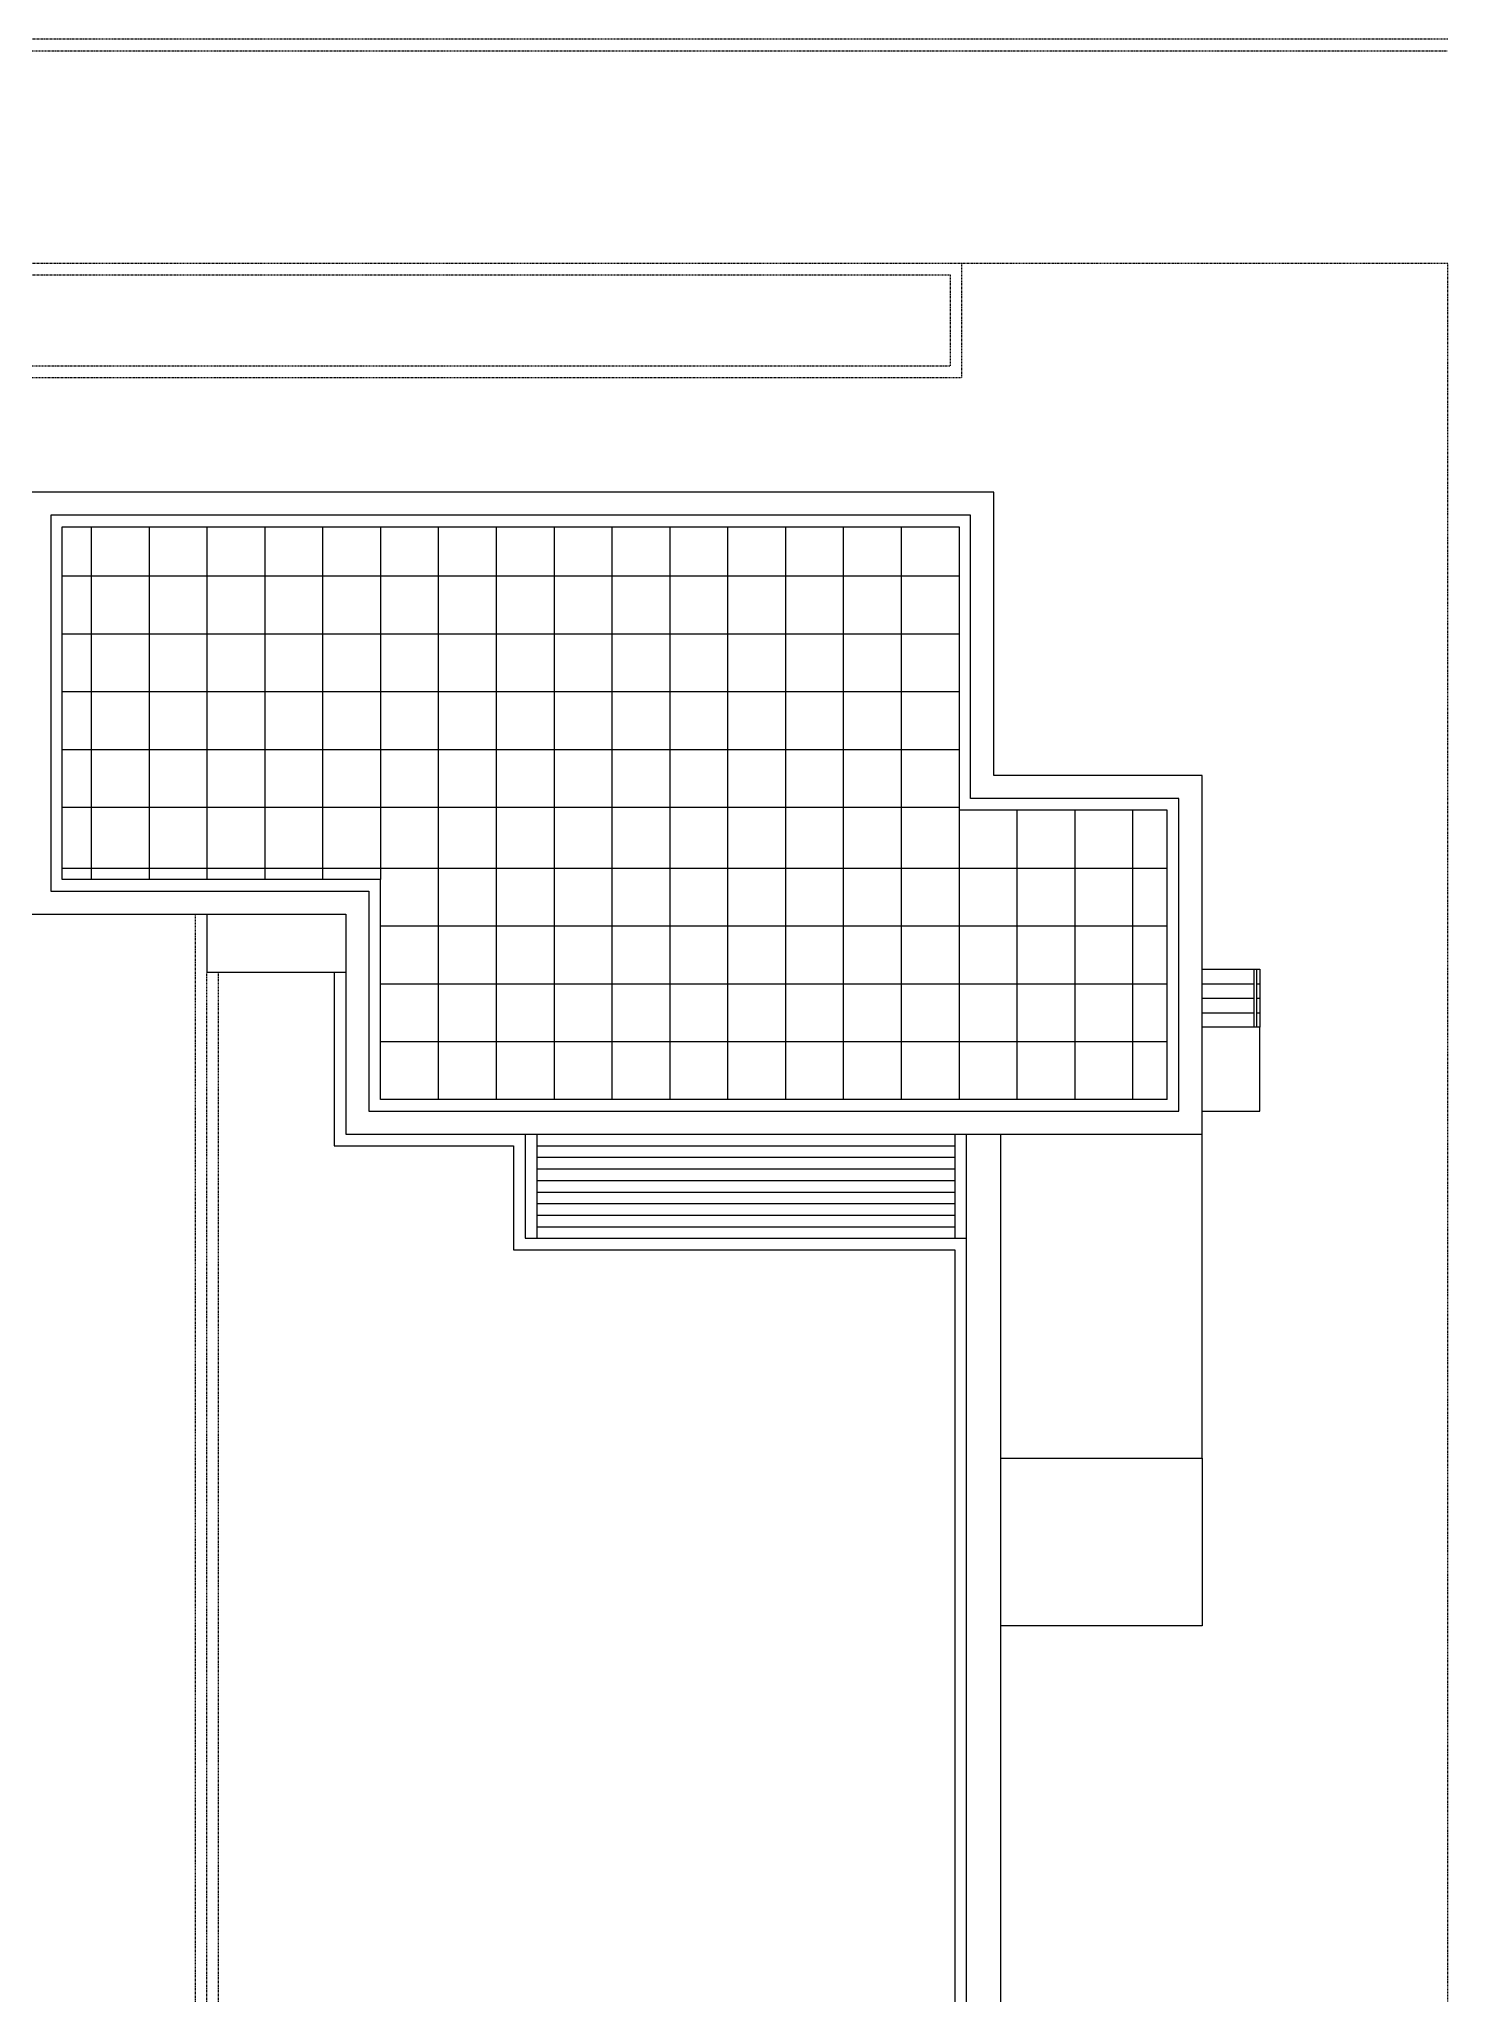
# Model space of a CAD drawing. Header units: millimetres. Extents: x 367092 to 767578, y 396038 to 811791.
# Drawn here: x 560485 to 561940, y 596529 to 598548 of the extents above; entities that cross this region are included whole.
import ezdxf
from ezdxf.enums import TextEntityAlignment as Align

# ---------------------------------------------------------------- set-up
doc = ezdxf.new("R2010")
doc.units = ezdxf.units.MM
doc.header["$LTSCALE"] = 100
doc.header["$MEASUREMENT"] = 0
for name, pattern in [('-HID', [2.5, 1.5, -1]), ('HIDDEN', [9.525, 6.35, -3.175]), ('HIDDEN2', [0.1875, 0.125, -0.0625])]:
    doc.linetypes.add(name, pattern=pattern)
doc.layers.get('0').update_dxf_attribs({"linetype": 'CONTINUOUS'})
for name, color, linetype in [('ELE2', 3, 'CONTINUOUS'), ('ELE3', 6, 'CONTINUOUS'), ('ELE6', 8, 'CONTINUOUS'), ('HAT-252', 252, 'CONTINUOUS'), ('IHC', 3, 'CONTINUOUS'), ('LAND-2', 4, 'CONTINUOUS'), ('LAND-3', 9, 'CONTINUOUS'), ('polesign', 7, 'HIDDEN2'), ('TEXT(AXIS)', 2, 'CONTINUOUS'), ('트렌치', 9, 'CONTINUOUS')]:
    doc.layers.add(name, color=color, linetype=linetype)
doc.styles.add('MAP_맑은고딕', font='malgun_0.ttf')

# ---------------------------------------------------------------- blocks, each defined once
blk = doc.blocks.new('소화전(H)')
at = {"layer": 'IHC'}
h = blk.add_hatch(color=3, dxfattribs=at)
h.dxf.hatch_style = 1
h.paths.add_polyline_path([(-2.78, 0), (2.78, -1.8), (2.78, 0)])
at = {"linetype": 'HIDDEN', "ltscale": 0.2}
for points in [[(-2.78, -4.44), (-5.75, -4.44), (-5.75, 1), (-2.78, 1)], [(2.78, 1), (3.78, 1), (3.78, -4.44), (2.78, -4.44)]]:
    blk.add_lwpolyline(points, dxfattribs=at)
at = {"layer": 'IHC', "color": 3}
for p, q in [((2.78, -1.8), (-2.78, 0)), ((-2.78, -1.8), (2.78, -1.8))]:
    blk.add_line(p, q, dxfattribs=at)
blk.add_lwpolyline([(2.78, -1.8), (-2.78, -1.8), (-2.78, 0), (2.78, 0)], close=True, dxfattribs=at)
for centre in [(-1.95, -2.63), (0.05, -2.63), (2.08, -2.63)]:
    blk.add_circle(centre, 0.83, dxfattribs=at)
blk.add_arc((-3.78, -0.9), 1, 313.176, 226.824, dxfattribs=at)
at = {"layer": 'IHC', "color": 2, "style": 'MAP_맑은고딕'}
for s, p in [('L', (-1.84, -2.62)), ('B', (0.06, -2.62)), ('P', (2, -2.58))]:
    blk.add_text(s, height=1.38, rotation=180, dxfattribs=at).set_placement(p, align=Align.MIDDLE_CENTER)
blk = doc.blocks.new('A$C5041cb64')
at = {"xscale": 100, "yscale": 100, "zscale": 100, "rotation": 270}
blk.add_blockref('소화전(H)', (-302558, 164042), dxfattribs=at)
blk = doc.blocks.new('sdafewf')
at = {"layer": 'ELE2', "color": 253, "ltscale": 0.1}
blk.add_lwpolyline([(240076, 123083), (239476, 123083), (239476, 39333), (240076, 39333), (240076, 123083)], dxfattribs=at)
at = {"layer": 'ELE3', "color": 253, "ltscale": 0.1}
blk.add_lwpolyline([(240076, 117483), (243551, 117483), (243551, 123083)], dxfattribs=at)
at = {"layer": 'ELE6', "color": 253, "ltscale": 0.1}
for points in [[(243551, 125933), (244551, 125933)], [(244451, 124933), (244451, 125933)], [(244501, 124933), (244501, 125933)], [(244551, 125933), (244551, 124933)], [(243551, 125683), (244451, 125683)], [(243551, 125433), (244451, 125433)], [(244501, 125683), (244551, 125683)], [(244501, 125433), (244551, 125433)], [(243551, 125183), (244451, 125183)], [(244501, 125183), (244551, 125183)], [(243551, 123483), (244551, 123483), (244551, 124933), (243551, 124933)], [(243551, 117483), (243551, 114583), (240076, 114583)]]:
    blk.add_lwpolyline(points, dxfattribs=at)
at = {"layer": 'ELE6', "color": 253, "ltscale": 5}
for points in [[(232051, 122883), (239276, 122883)], [(232051, 122683), (239276, 122683)], [(232051, 122483), (239276, 122483)], [(232051, 122283), (239276, 122283)], [(232051, 122083), (239276, 122083)], [(232051, 121883), (239276, 121883)], [(232051, 121683), (239276, 121683)], [(232051, 121483), (239276, 121483)], [(231851, 121283), (239476, 121283)]]:
    blk.add_lwpolyline(points, dxfattribs=at)
at = {"layer": 'LAND-2', "color": 253, "linetype": '-HID', "ltscale": 0.1}
for points in [[(230076, 90283), (226351, 90283), (226351, 125883)], [(230076, 90483), (226551, 90483), (226551, 125883)]]:
    blk.add_lwpolyline(points, dxfattribs=at)
at = {"layer": 'LAND-3', "color": 253, "linetype": '-HID', "ltscale": 0.1}
for points in [[(247801, 142011), (217001, 142011, 0.31169), (205651, 134185), (205651, 134183)], [(205865, 134183, -0.309983), (217001, 141811), (247801, 141811)]]:
    blk.add_lwpolyline(points, format="xyb", dxfattribs=at)
blk.add_lwpolyline([(39267, 15588), (247787, 15588), (247801, 138133), (144908, 138123), (51695, 138167)], dxfattribs=at)
for points in [[(217401, 136165), (239401, 136165), (239401, 138133), (217401, 138133)], [(217601, 136365), (239201, 136365), (239201, 137933), (217601, 137933)]]:
    blk.add_lwpolyline(points, close=True, dxfattribs=at)
at = {"layer": '트렌치', "color": 253, "ltscale": 0.1}
for points in [[(228551, 126883), (228551, 122883), (231651, 122883), (231651, 121083), (239276, 121083), (239276, 41333), (231651, 41333), (231651, 39533), (228551, 39533), (228551, 35733), (225651, 35733), (225651, 28908), (63526, 28908), (63526, 117683)], [(239476, 123083), (239476, 126883)]]:
    blk.add_lwpolyline(points, dxfattribs=at)
at = {"layer": '트렌치', "color": 253, "linetype": '-HID', "ltscale": 0.1}
blk.add_lwpolyline([(226151, 126883), (226151, 90083), (230726, 90083)], dxfattribs=at)
at = {"color": 253, "linetype": '-HID', "ltscale": 0.1}
blk.add_blockref('A$C5041cb64', (542409, -38838), dxfattribs=at)
at = {"color": 253}
blk.add_wipeout([(228751, 126883), (228751, 123083), (243551, 123083), (243551, 129283), (239951, 129283), (239951, 134183), (223251, 134183), (223251, 126883)], dxfattribs=at)
at = {"layer": 'ELE6', "color": 253, "ltscale": 5}
for points in [[(231851, 123083), (231851, 121283)], [(232051, 123083), (232051, 121283)], [(239276, 123083), (239276, 121283)]]:
    blk.add_lwpolyline(points, dxfattribs=at)
at = {"layer": 'HAT-252', "color": 253, "ltscale": 0.1}
for points in [[(224351, 133583), (224351, 127483)], [(225351, 133583), (225351, 127483)], [(226351, 133583), (226351, 127483)], [(227351, 133583), (227351, 127483)], [(228351, 133583), (228351, 127483)], [(229351, 133583), (229351, 127483)], [(230351, 133583), (230351, 123683)], [(231351, 133583), (231351, 123683)], [(232351, 133583), (232351, 123683)], [(233351, 133583), (233351, 123683)], [(234351, 133583), (234351, 123683)], [(235351, 133583), (235351, 123683)], [(236351, 133583), (236351, 123683)], [(237351, 133583), (237351, 123683)], [(238351, 133583), (238351, 123683)], [(223851, 132733), (239351, 132733)], [(223851, 131733), (239351, 131733)], [(223851, 130733), (239351, 130733)], [(223851, 129733), (239351, 129733)], [(223851, 128733), (239351, 128733)], [(239351, 128683), (239351, 123683)], [(240351, 128683), (240351, 123683)], [(241351, 128683), (241351, 123683)], [(242351, 128683), (242351, 123683)], [(223851, 127683), (242951, 127683)], [(229351, 126683), (242951, 126683)], [(229351, 125683), (242951, 125683)], [(229351, 124683), (242951, 124683)]]:
    blk.add_lwpolyline(points, dxfattribs=at)
at = {"layer": '트렌치', "color": 253, "ltscale": 0.1}
for p, q in [((223851, 133583), (239351, 133583)), ((223851, 127483), (223851, 133583)), ((239351, 133583), (239351, 128683)), ((242951, 128683), (239351, 128683)), ((242951, 123683), (242951, 128683)), ((229351, 127483), (223851, 127483)), ((229351, 123683), (229351, 127483)), ((242951, 123683), (229351, 123683))]:
    blk.add_line(p, q, dxfattribs=at)
at = {"color": 253}
blk.add_wipeout([(228751, 126883), (228751, 125883), (226351, 125883), (226351, 126883)], dxfattribs=at)
at = {"layer": 'ELE2', "color": 253, "ltscale": 0.1}
blk.add_lwpolyline([(226351, 126883), (226351, 125883), (228751, 125883)], dxfattribs=at)
at = {"layer": 'TEXT(AXIS)', "color": 253, "ltscale": 0.1}
for points in [[(228751, 126883), (228751, 123083), (243551, 123083), (243551, 129283), (239951, 129283), (239951, 134183), (223251, 134183), (223251, 126883), (228751, 126883)], [(229151, 127283), (229151, 123483), (243151, 123483), (243151, 128883), (239551, 128883), (239551, 133783), (223651, 133783), (223651, 127283), (229151, 127283)]]:
    blk.add_lwpolyline(points, dxfattribs=at)

msp = doc.modelspace()

# ---------------------------------------------------------------- block references
at = {"layer": 'polesign', "xscale": 0.05973333333333333, "yscale": 0.05973333333333333, "zscale": 0.05973333333333333}
msp.add_blockref('sdafewf', (547137.7, 590065.5), dxfattribs=at)

doc.saveas('drawing.dxf')
